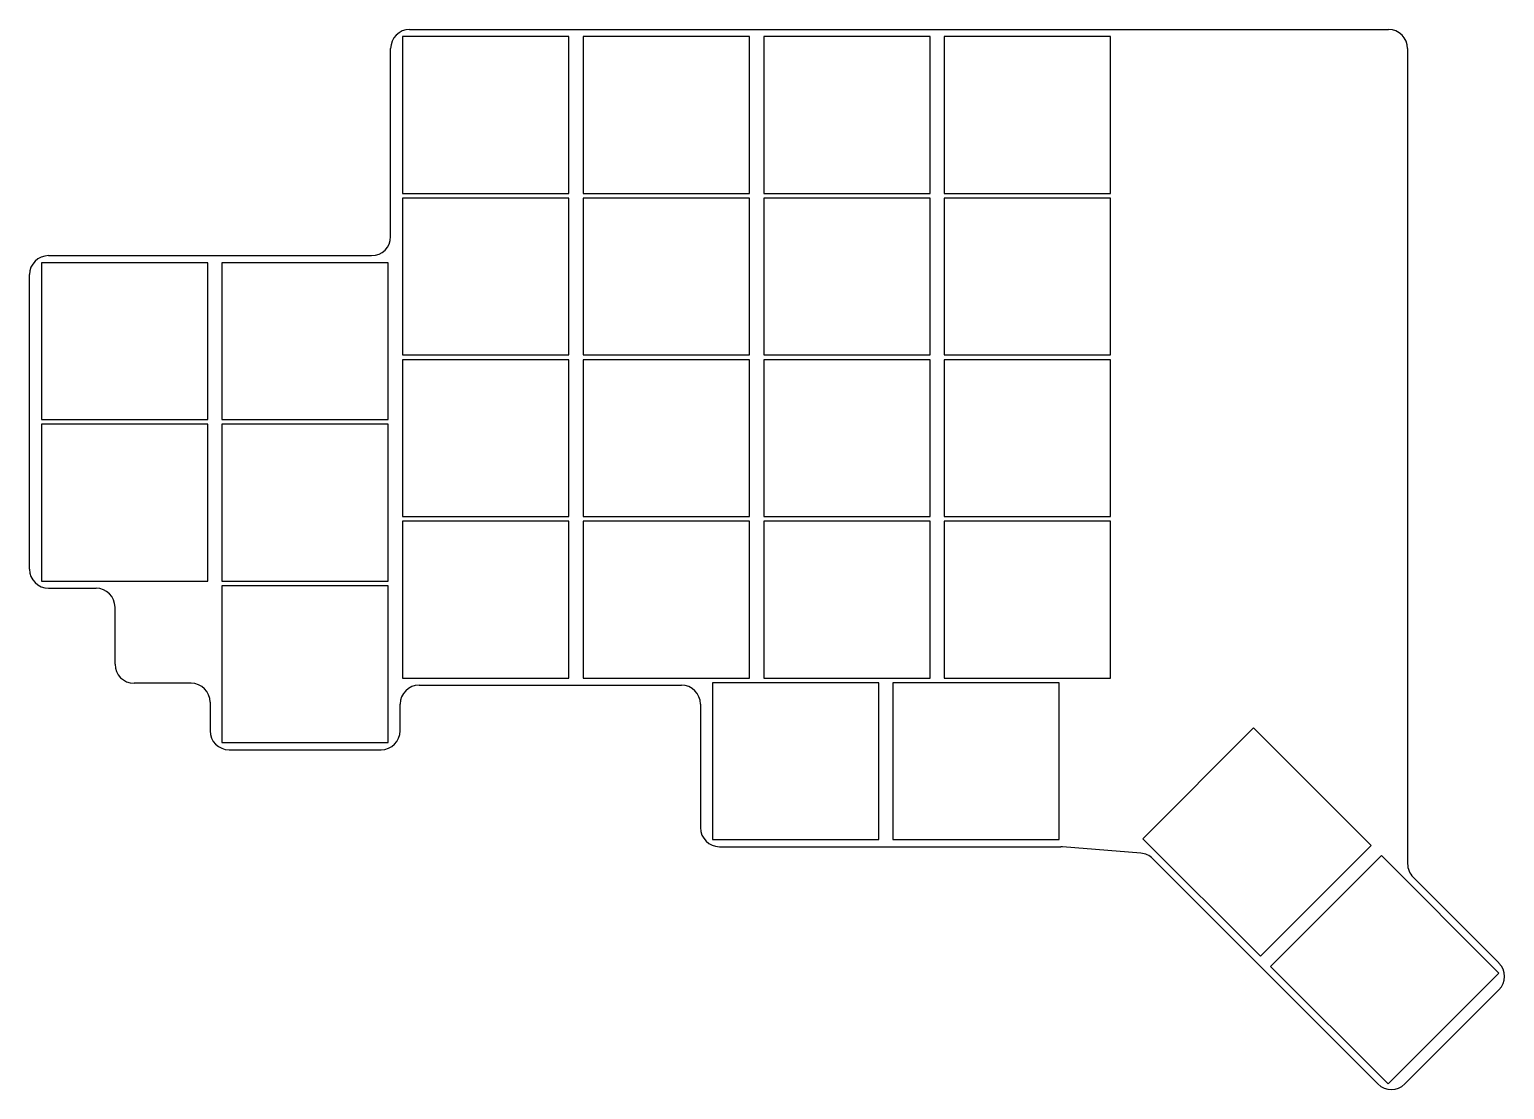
# Model space of a CAD drawing. Header units: millimetres. Extents: x -48 to 107, y -52 to 60.
import ezdxf

# ---------------------------------------------------------------- set-up
doc = ezdxf.new("R2010")
doc.units = ezdxf.units.MM

msp = doc.modelspace()

# ---------------------------------------------------------------- linework, layer by layer
for p, q in [((8.75, 59.25), (-8.75, 59.25)), ((-8.75, 59.25), (-8.75, 42.75)), ((-8, 60), (95, 60)), ((8.75, 42.75), (8.75, 59.25)), ((27.75, 59.25), (10.25, 59.25)), ((10.25, 59.25), (10.25, 42.75)), ((27.75, 42.75), (27.75, 59.25)), ((46.75, 59.25), (29.25, 59.25)), ((29.25, 59.25), (29.25, 42.75)), ((46.75, 42.75), (46.75, 59.25)), ((65.75, 59.25), (48.25, 59.25)), ((48.25, 59.25), (48.25, 42.75)), ((65.75, 42.75), (65.75, 59.25)), ((-10, 38.2), (-10, 58)), ((97, 58), (97, -27.8)), ((-8.75, 42.75), (8.75, 42.75)), ((8.75, 42.25), (-8.75, 42.25)), ((-8.75, 42.25), (-8.75, 25.75)), ((8.75, 25.75), (8.75, 42.25)), ((10.25, 42.75), (27.75, 42.75)), ((27.75, 42.25), (10.25, 42.25)), ((10.25, 42.25), (10.25, 25.75)), ((27.75, 25.75), (27.75, 42.25)), ((29.25, 42.75), (46.75, 42.75)), ((46.75, 42.25), (29.25, 42.25)), ((29.25, 42.25), (29.25, 25.75)), ((46.75, 25.75), (46.75, 42.25)), ((48.25, 42.75), (65.75, 42.75)), ((65.75, 42.25), (48.25, 42.25)), ((48.25, 42.25), (48.25, 25.75)), ((65.75, 25.75), (65.75, 42.25)), ((-46, 36.2), (-12, 36.2)), ((-48, 3.2), (-48, 34.2)), ((-29.25, 35.45), (-46.75, 35.45)), ((-46.75, 35.45), (-46.75, 18.95)), ((-29.25, 18.95), (-29.25, 35.45)), ((-10.25, 35.45), (-27.75, 35.45)), ((-27.75, 35.45), (-27.75, 18.95)), ((-10.25, 18.95), (-10.25, 35.45)), ((-8.75, 25.75), (8.75, 25.75)), ((8.75, 25.25), (-8.75, 25.25)), ((-8.75, 25.25), (-8.75, 8.75)), ((8.75, 8.75), (8.75, 25.25)), ((10.25, 25.75), (27.75, 25.75)), ((27.75, 25.25), (10.25, 25.25)), ((10.25, 25.25), (10.25, 8.75)), ((27.75, 8.75), (27.75, 25.25)), ((29.25, 25.75), (46.75, 25.75)), ((46.75, 25.25), (29.25, 25.25)), ((29.25, 25.25), (29.25, 8.75)), ((46.75, 8.75), (46.75, 25.25)), ((48.25, 25.75), (65.75, 25.75)), ((65.75, 25.25), (48.25, 25.25)), ((48.25, 25.25), (48.25, 8.75)), ((65.75, 8.75), (65.75, 25.25)), ((-46.75, 18.95), (-29.25, 18.95)), ((-27.75, 18.95), (-10.25, 18.95)), ((-29.25, 18.45), (-46.75, 18.45)), ((-46.75, 18.45), (-46.75, 1.95)), ((-29.25, 1.95), (-29.25, 18.45)), ((-10.25, 18.45), (-27.75, 18.45)), ((-27.75, 18.45), (-27.75, 1.95)), ((-10.25, 1.95), (-10.25, 18.45)), ((-8.75, 8.75), (8.75, 8.75)), ((8.75, 8.25), (-8.75, 8.25)), ((-8.75, 8.25), (-8.75, -8.25)), ((8.75, -8.25), (8.75, 8.25)), ((10.25, 8.75), (27.75, 8.75)), ((27.75, 8.25), (10.25, 8.25)), ((10.25, 8.25), (10.25, -8.25)), ((27.75, -8.25), (27.75, 8.25)), ((29.25, 8.75), (46.75, 8.75)), ((46.75, 8.25), (29.25, 8.25)), ((29.25, 8.25), (29.25, -8.25)), ((46.75, -8.25), (46.75, 8.25)), ((48.25, 8.75), (65.75, 8.75)), ((65.75, 8.25), (48.25, 8.25)), ((48.25, 8.25), (48.25, -8.25)), ((65.75, -8.25), (65.75, 8.25)), ((-46.75, 1.95), (-29.25, 1.95)), ((-27.75, 1.95), (-10.25, 1.95)), ((-46, 1.2), (-41, 1.2)), ((-10.25, 1.45), (-27.75, 1.45)), ((-27.75, 1.45), (-27.75, -15.05)), ((-10.25, -15.05), (-10.25, 1.45)), ((-39, -6.8), (-39, -0.8)), ((-31, -8.8), (-37, -8.8)), ((-8.75, -8.25), (8.75, -8.25)), ((-7, -9), (20.6, -9)), ((10.25, -8.25), (27.75, -8.25)), ((41.35, -8.75), (23.85, -8.75)), ((23.85, -8.75), (23.85, -25.25)), ((29.25, -8.25), (46.75, -8.25)), ((41.35, -25.25), (41.35, -8.75)), ((60.35, -8.75), (42.85, -8.75)), ((42.85, -8.75), (42.85, -25.25)), ((48.25, -8.25), (65.75, -8.25)), ((60.35, -25.25), (60.35, -8.75)), ((-29, -10.8), (-29, -13.8)), ((-9, -13.8), (-9, -11)), ((22.6, -11), (22.6, -24)), ((80.8, -13.49), (69.14, -25.16)), ((93.18, -25.87), (80.8, -13.49)), ((-27.75, -15.05), (-10.25, -15.05)), ((-27, -15.8), (-11, -15.8)), ((23.85, -25.25), (41.35, -25.25)), ((24.6, -26), (60.52, -26)), ((42.85, -25.25), (60.35, -25.25)), ((68.93, -26.69), (60.68, -26.01)), ((69.14, -25.16), (81.51, -37.54)), ((81.51, -37.54), (93.18, -25.87)), ((70.18, -27.27), (93.88, -50.97)), ((94.24, -26.93), (82.57, -38.6)), ((106.61, -39.3), (94.24, -26.93)), ((97.59, -29.22), (106.61, -38.24)), ((82.57, -38.6), (94.94, -50.97)), ((94.94, -50.97), (106.61, -39.3)), ((96.71, -50.97), (106.61, -41.07))]:
    msp.add_line(p, q)
for centre, start, end in [((-8, 58), 90, 180), ((95, 58), 0, 90), ((-12, 38.2), 270, 0), ((-46, 34.2), 90, 180), ((-46, 3.2), 180, 270), ((-41, -0.8), 0, 90), ((-37, -6.8), 180, 270), ((-31, -10.8), 0, 90), ((-7, -11), 90, 180), ((20.6, -11), 0, 90), ((-27, -13.8), 180, 270), ((-11, -13.8), 270, 0), ((24.6, -24), 180, 270), ((60.52, -28), 85.2885, 90), ((68.77, -28.68), 45, 85.2885), ((99, -27.8), 180, 225), ((105.2, -39.66), 315, 45), ((95.3, -49.56), 225, 315)]:
    msp.add_arc(centre, 2, start, end)

doc.saveas('drawing.dxf')
